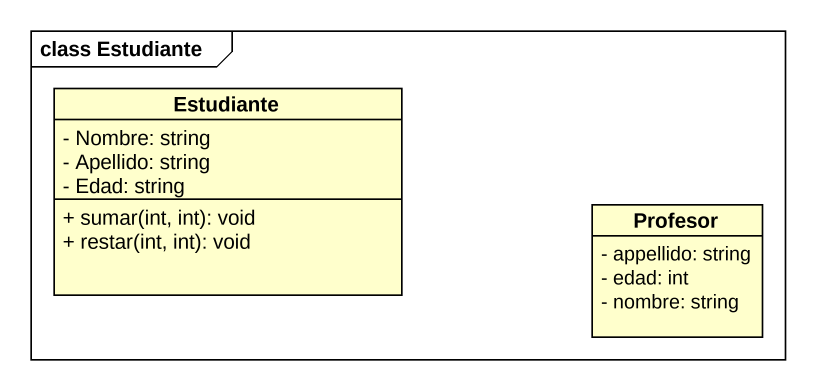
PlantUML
@startuml
mainframe class Estudiante
hide circle
hide empty members
skinparam classAttributeIconSize 0
class Estudiante {
  - Nombre: string
  - Apellido: string
  - Edad: string
  + sumar(int, int): void
  + restar(int, int): void
}
class Profesor {
  - appellido: string
  - edad: int
  - nombre: string
}
@enduml
